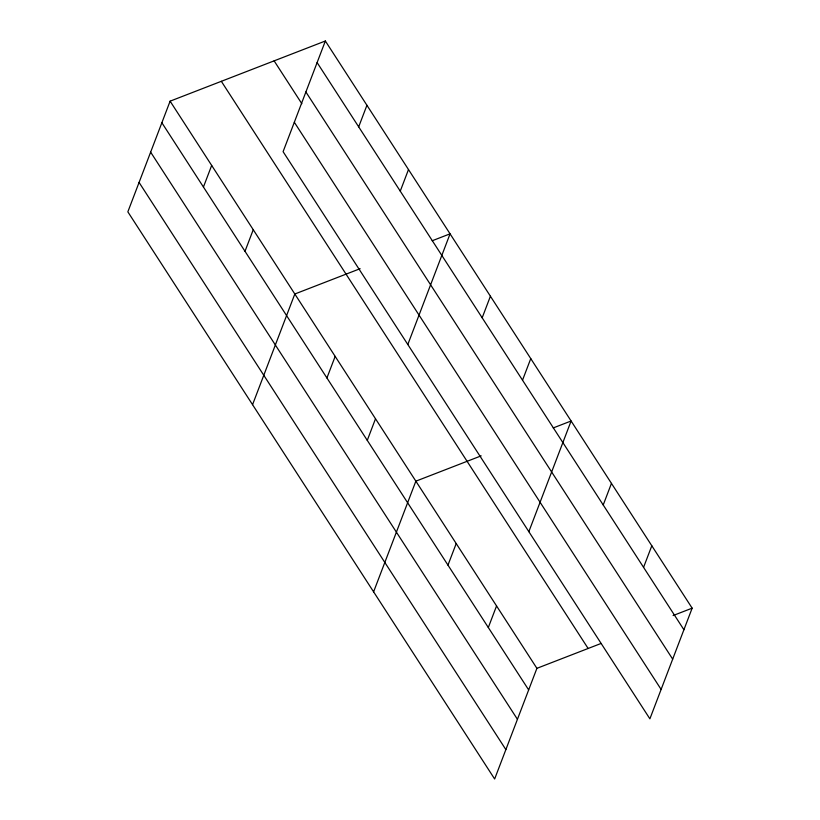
<?xml version="1.0" encoding="UTF-8"?>
<svg xmlns="http://www.w3.org/2000/svg" width="820" height="820" viewBox="0 0 820 820"><rect width="100%" height="100%" fill="white"/><g stroke="black" fill="none" stroke-linecap="round" stroke-linejoin="round"><path stroke-width="1.23" d="M325.356 41L283.095 151.669L649.891 718.832L692.152 608.163L325.356 41L170.109 101.167L127.848 211.837L494.644 779L536.905 668.331L601.039 643.474M203.442 187.022L211.673 165.445M245.006 251.299L253.247 229.723M252.56 404.67L294.821 294.001L360.123 268.693M358.688 126.854L366.929 105.278M326.924 377.969L335.165 356.392M400.262 191.132L408.493 169.555M367.278 440.35L375.509 418.774M407.806 344.502L450.067 233.833L432.191 240.762M373.602 591.835L415.863 481.166L481.166 455.858M482.18 317.801L490.411 296.225M447.966 565.134L456.207 543.557M522.524 380.183L530.765 358.617M488.32 627.515L496.551 605.939M528.849 531.668L571.109 420.998L553.244 427.927M603.223 504.966L611.453 483.39M643.567 567.348L651.808 545.782M673.087 615.553L692.152 608.163M317.114 62.576L683.911 629.739M305.891 91.973L672.687 659.147M274.126 60.854L301.842 103.709M294.329 122.262L661.125 689.435M221.338 81.313L588.135 648.476M170.109 101.167L536.905 668.331M161.868 122.744L528.664 689.907M150.644 152.141L517.44 719.304M139.072 182.429L505.868 749.603"/></g></svg>
